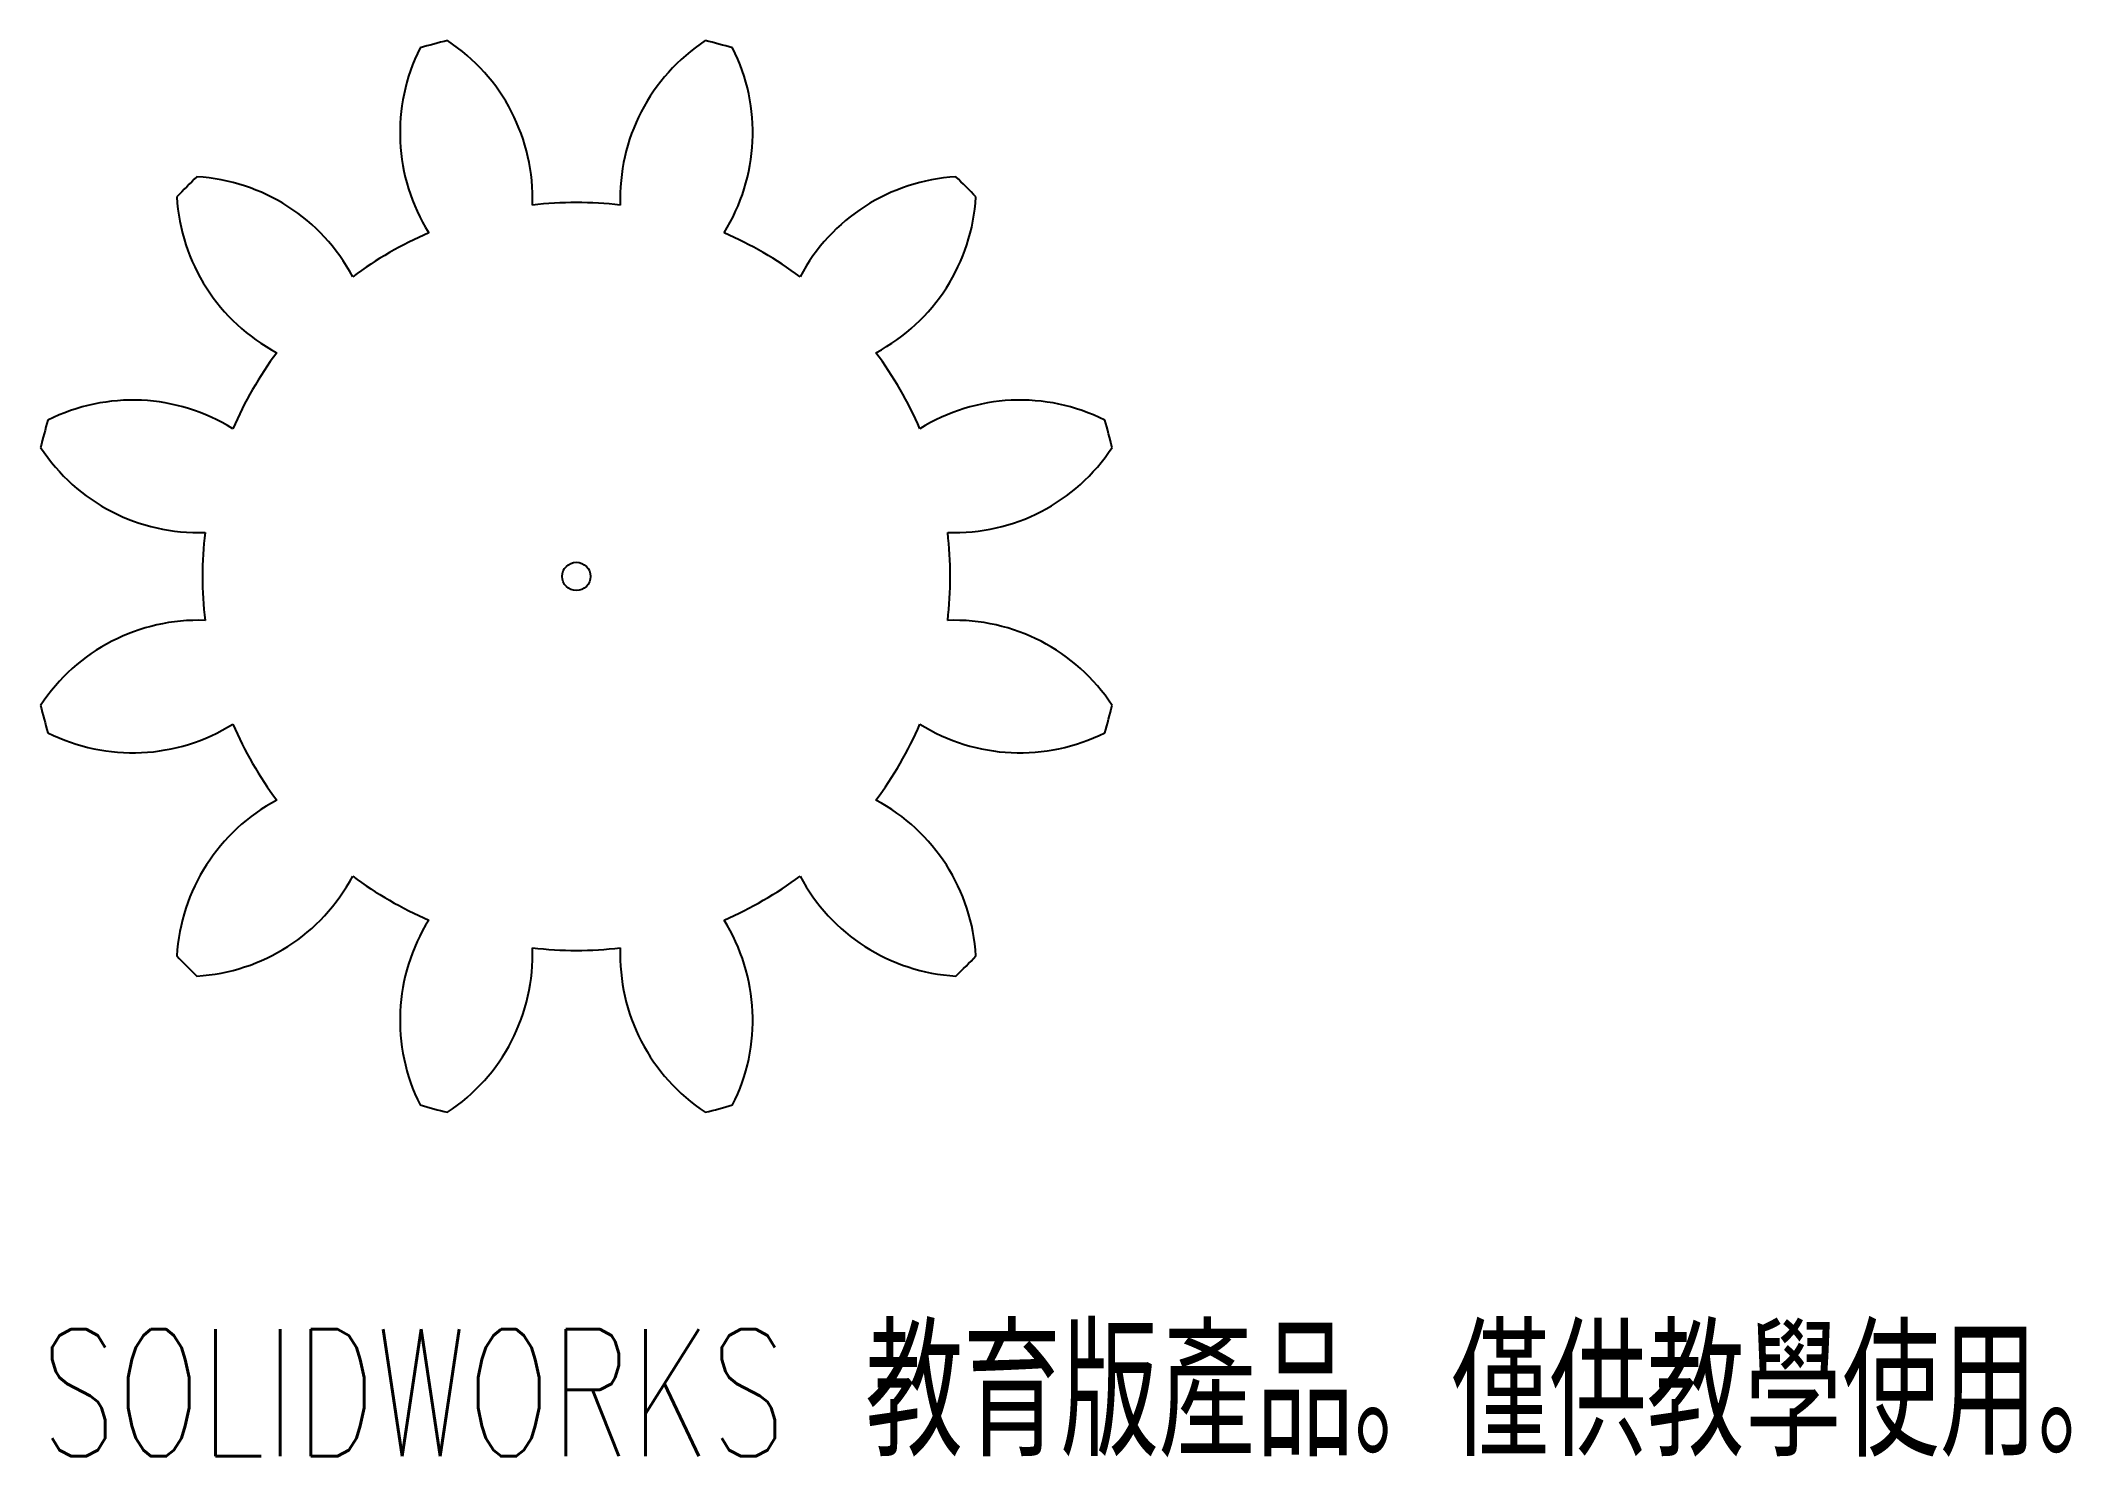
# Model space of a CAD drawing. Header units: millimetres. Extents: x -20.4 to 57, y -33.6 to 20.4.
import ezdxf

# ---------------------------------------------------------------- set-up
doc = ezdxf.new("R2010")
doc.units = ezdxf.units.MM
doc.styles.add('SLDTEXTSTYLE0', font='TXT', dxfattribs={"width": 0.7, "bigfont": 'bigfont'})

msp = doc.modelspace()

# ---------------------------------------------------------------- linework, layer by layer
at = {"color": 7, "linetype": 'Continuous', "lineweight": 25}
msp.add_circle((0, 0), 0.54, dxfattribs=at)
for centre, radius, start, end in [((0.479, 16.908), 7.2, 153.34433, 212.01114), ((0, 0), 21, 103.52484, 106.47516), ((-8.869, 14.403), 7.2, 357.98886, 56.65567), ((8.869, 14.403), 7.2, 123.34433, 182.01114), ((0, 0), 21, 73.52484, 76.47516), ((-0.479, 16.908), 7.2, 327.98886, 26.65567), ((0, 0), 21, 133.52484, 136.47516), ((-14.882, 8.039), 7.2, 27.98886, 86.65567), ((14.882, 8.039), 7.2, 93.34433, 152.01114), ((0, 0), 21, 43.52484, 46.47516), ((-8.039, 14.882), 7.2, 183.34433, 242.01114), ((0, 0), 14.249, 83.25611, 96.74389), ((8.039, 14.882), 7.2, 297.98886, 356.65567), ((0, 0), 14.249, 113.25611, 126.74389), ((0, 0), 14.249, 53.25611, 66.74389), ((0, 0), 14.249, 143.25611, 156.74389), ((0, 0), 14.249, 23.25611, 36.74389), ((-16.908, -0.479), 7.2, 57.98886, 116.65567), ((16.908, -0.479), 7.2, 63.34433, 122.01114), ((0, 0), 21, 163.52484, 166.47516), ((0, 0), 21, 13.52484, 16.47516), ((-14.403, 8.869), 7.2, 213.34433, 272.01114), ((14.403, 8.869), 7.2, 267.98886, 326.65567), ((0, 0), 14.249, 173.25611, 186.74389), ((0, 0), 14.249, 353.25611, 6.74389), ((-14.403, -8.869), 7.2, 87.98886, 146.65567), ((14.403, -8.869), 7.2, 33.34433, 92.01114), ((0, 0), 21, 193.52484, 196.47516), ((0, 0), 21, 343.52484, 346.47516), ((-16.908, 0.479), 7.2, 243.34433, 302.01114), ((0, 0), 14.249, 203.25611, 216.74389), ((0, 0), 14.249, 323.25611, 336.74389), ((16.908, 0.479), 7.2, 237.98886, 296.65567), ((-8.039, -14.882), 7.2, 117.98886, 176.65567), ((8.039, -14.882), 7.2, 3.34433, 62.01114), ((-14.882, -8.039), 7.2, 273.34433, 332.01114), ((0, 0), 14.249, 233.25611, 246.74389), ((0, 0), 14.249, 293.25611, 306.74389), ((14.882, -8.039), 7.2, 207.98886, 266.65567), ((0.479, -16.908), 7.2, 147.98886, 206.65567), ((-0.479, -16.908), 7.2, 333.34433, 32.01114), ((0, 0), 21, 223.52484, 226.47516), ((-8.869, -14.403), 7.2, 303.34433, 2.01114), ((0, 0), 14.249, 263.25611, 276.74389), ((8.869, -14.403), 7.2, 177.98886, 236.65567), ((0, 0), 21, 313.52484, 316.47516), ((0, 0), 21, 253.52484, 256.47516), ((0, 0), 21, 283.52484, 286.47516)]:
    msp.add_arc(centre, radius, start, end, dxfattribs=at)

# ---------------------------------------------------------------- texts
at = {"color": 7, "linetype": 'Continuous', "insert": (-20.418, -28.688), "char_height": 4.83362, "attachment_point": 1, "style": 'SLDTEXTSTYLE0'}
msp.add_mtext('SOLIDWORKS 教育版產品。僅供教學使用。', dxfattribs=at)

doc.saveas('drawing.dxf')
